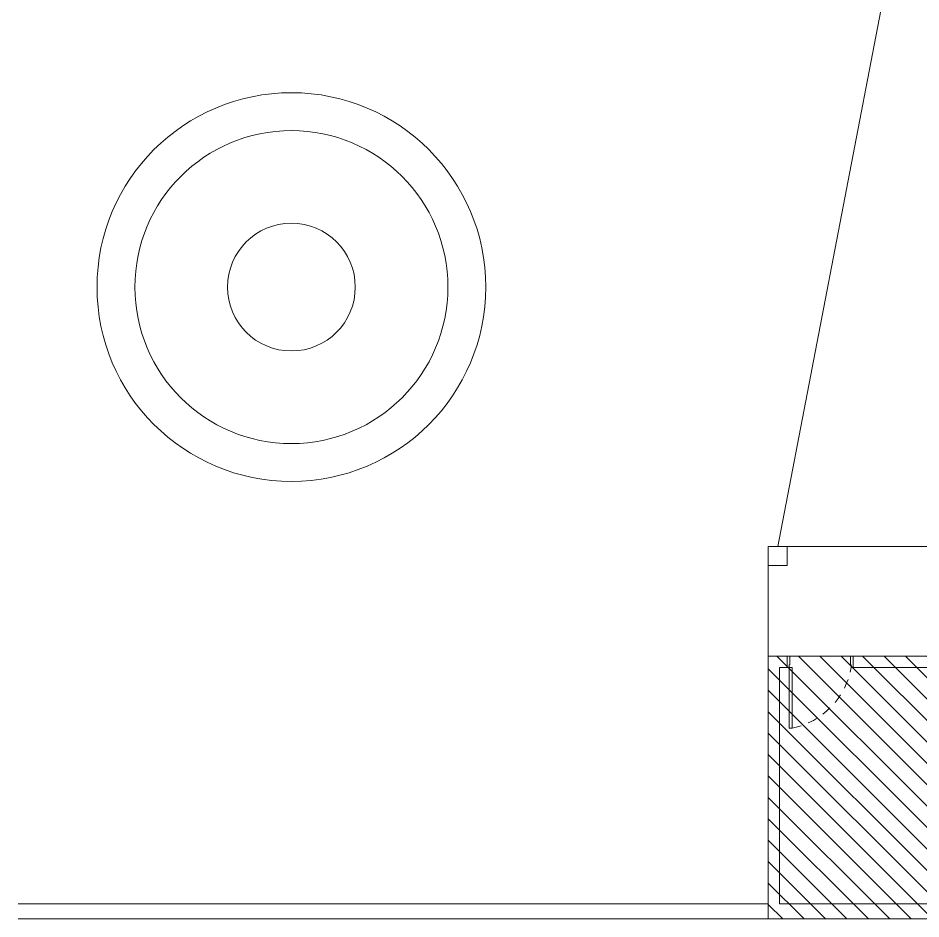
# Model space of a CAD drawing. Header units: metres. Extents: x -12 to 158, y -16 to 62.
# Drawn here: x 25.39 to 37.32, y 0 to 11.9 of the extents above; entities that cross this region are included whole.
import ezdxf

# ---------------------------------------------------------------- set-up
doc = ezdxf.new("R2010")
doc.units = ezdxf.units.M
doc.linetypes.add('IMPORT-HIDDEN2 _4_', pattern=[0.1875, 0.125, -0.0625])
for name, color, linetype, lineweight in [('A-DETL-GENF', 7, 'Continuous', 9), ('ARQ-MOB', 7, 'Continuous', 9), ('ARQ-PAR', 7, 'Continuous', 9), ('ARQ-PIS', 7, 'Continuous', 9), ('ARQ-POR', 7, 'Continuous', 9)]:
    doc.layers.add(name, color=color, linetype=linetype, lineweight=lineweight)
doc.layers.add('A-DETL-THIN', color=7, linetype='Continuous', lineweight=9, true_color=0xc0c0c0)
doc.layers.add('BASE ELETRICO__dwg', color=7, linetype='Continuous', lineweight=9, true_color=0x767676)

# ---------------------------------------------------------------- blocks, each defined once
blk = doc.blocks.new('BASE ELETRICO__dwg-8227098-PLANTA BAIXA - PLANTA GERAL')
at = {"layer": 'ARQ-MOB', "color": 252, "true_color": 0x8e8e8e}
blk.add_line((34.183, 0.2), (39.533, 0.2), dxfattribs=at)
at = {"layer": 'ARQ-PAR', "color": 252, "true_color": 0x8e8e8e}
for p, q in [((34.283, 3.47), (34.033, 3.47)), ((24.127, 0), (44.441, 0))]:
    blk.add_line(p, q, dxfattribs=at)
at = {"layer": 'ARQ-PAR', "color": 252, "true_color": 0x8e8e8e, "flags": 128}
for points in [[(24.127, 0.2), (34.033, 0.2), (34.033, 4.92), (44.536, 4.92)], [(34.283, 4.92), (34.283, 4.67), (34.033, 4.67)], [(34.183, 0.2), (34.183, 3.32), (34.283, 3.32), (34.283, 3.47), (34.283, 3.32)], [(39.533, 0.2), (39.533, 3.32), (35.153, 3.32), (35.153, 3.47), (39.683, 3.47), (39.683, 2.85), (39.783, 2.85), (39.783, 2.7)]]:
    blk.add_lwpolyline(points, dxfattribs=at)
at = {"layer": 'ARQ-PAR', "color": 252, "true_color": 0x8e8e8e}
for radius in [2.567, 2.067, 0.844]:
    blk.add_circle((27.736, 8.346), radius, dxfattribs=at)
at = {"layer": 'ARQ-PIS', "color": 252, "true_color": 0x8e8e8e, "flags": 128}
blk.add_lwpolyline([(34.158, 4.92), (37.786, 23.802), (29.336, 23.802), (29.336, 44.784)], dxfattribs=at)
at = {"layer": 'ARQ-POR', "color": 252, "true_color": 0x8e8e8e, "flags": 128}
for points in [[(34.318, 3.47), (34.318, 3.356), (34.308, 3.356), (34.308, 3.32), (34.298, 3.32), (34.283, 3.32), (34.283, 3.47), (34.318, 3.47)], [(35.118, 3.47), (35.118, 3.356), (35.128, 3.356), (35.128, 3.32), (35.138, 3.32), (35.153, 3.32), (35.153, 3.47), (35.118, 3.47)], [(34.348, 2.52), (34.308, 2.52), (34.308, 3.32), (34.348, 3.32), (34.348, 2.52)]]:
    blk.add_lwpolyline(points, dxfattribs=at)
at = {"layer": 'ARQ-POR', "color": 252, "linetype": 'IMPORT-HIDDEN2 _4_', "true_color": 0x8e8e8e}
blk.add_arc((34.154, 3.489), 0.988, 281.2904, 350.1476, dxfattribs=at)

msp = doc.modelspace()

# ---------------------------------------------------------------- hatches: boundary and pattern name
at = {"layer": 'A-DETL-GENF'}
h = msp.add_hatch(dxfattribs=at)
h.set_pattern_fill('FP_1', color=256, style=0, pattern_type=2)
h.set_pattern_definition([(135, (1.2665, 0), (-0.1414214, -0.1414214), [])])
h.paths.add_polyline_path([(35.299, 0), (45.349, 0), (45.349, 3.47), (35.299, 3.47)])

# ---------------------------------------------------------------- linework, layer by layer
at = {"layer": 'A-DETL-THIN'}
for p, q in [((45.349, 3.47), (35.299, 3.47)), ((35.299, 3.47), (35.299, 0)), ((35.299, 0), (45.349, 0))]:
    msp.add_line(p, q, dxfattribs=at)

# ---------------------------------------------------------------- block references
at = {"layer": 'BASE ELETRICO__dwg', "color": 252, "true_color": 0x8e8e8e}
msp.add_blockref('BASE ELETRICO__dwg-8227098-PLANTA BAIXA - PLANTA GERAL', (1.267, 0), dxfattribs=at)

doc.saveas('drawing.dxf')
